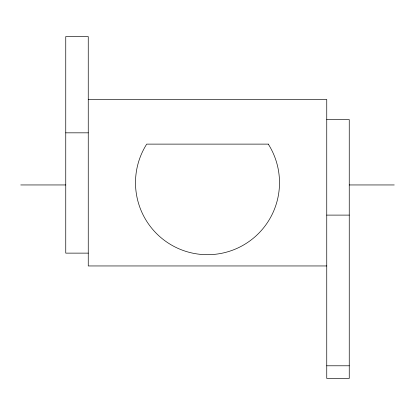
<?xml version="1.0" encoding="UTF-8"?>
<svg xmlns="http://www.w3.org/2000/svg" width="415" height="415" viewBox="0 0 415 415"><rect width="100%" height="100%" fill="white"/><g stroke="black" fill="none" stroke-linecap="round" stroke-linejoin="round"><path stroke-width="0.62" d="M88.25 99.45L326.75 99.45L326.75 378.433L349.248 378.433L349.248 119.582L326.75 119.582M65.752 132.831L88.25 132.831M20.75 184.95L65.752 184.95M349.248 184.95L394.25 184.95M326.75 215.105L349.248 215.105M88.25 253.129L65.752 253.129L65.752 36.567L88.25 36.567L88.25 265.953L326.75 265.953M326.75 365.786L349.248 365.786M268.292 144.119L146.708 144.119A72.003 72.003 0 0 0 160.455 237.204A72.003 72.003 0 0 0 254.545 237.204A72.003 72.003 0 0 0 268.292 144.119"/></g></svg>
